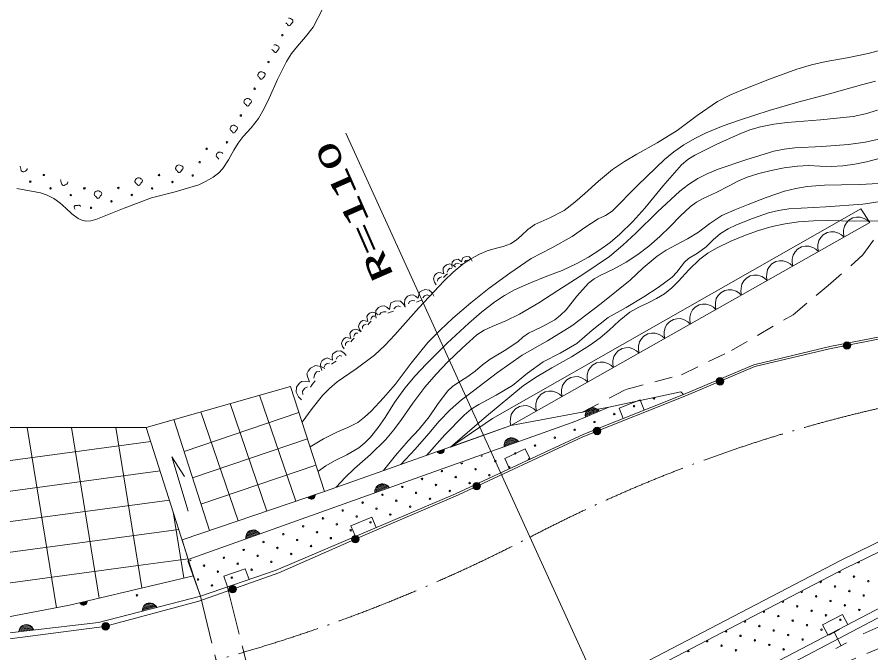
# Model space of a CAD drawing. Units: millimetres, scale not verified. Extents: x 66423 to 706423, y -2990 to 357010.
# Drawn here: x 409456 to 466067, y 253594 to 295776 of the extents above; entities that cross this region are included whole.
import ezdxf
from ezdxf.enums import TextEntityAlignment as Align

# ---------------------------------------------------------------- set-up
doc = ezdxf.new("R2010")
doc.units = ezdxf.units.MM
doc.header["$LTSCALE"] = 1000
for name, pattern in [('USER1', [7.000001, 5.508197, -0.688525, 0.114754, -0.688525]), ('USER2', [4, 3.2, -0.8]), ('USER3', [2, 1.2, -0.8])]:
    doc.linetypes.add(name, pattern=pattern)
for name, color, linetype, lineweight in [('S-BGD', 1, 'Continuous', 13), ('S-BGD-HTXT', 6, 'Continuous', 13), ('S-BMK', 5, 'USER1', 13)]:
    doc.layers.add(name, color=color, linetype=linetype, lineweight=lineweight)
doc.styles.add('ＭＳ ゴシック', font='')
doc.styles.get('ＭＳ ゴシック').set_extended_font_data('MS Gothic')

# ---------------------------------------------------------------- blocks, each defined once
blk = doc.blocks.new('BUHIN119')
at = {"color": 1, "linetype": 'Continuous', "lineweight": 13}
blk.add_lwpolyline([(850, 481), (675, 640), (480, 748), (208, 841), (-36, 838), (-272, 788), (-536, 639), (-699, 463), (-828, 255), (-888, -26), (-892, -247), (-850, -481)], dxfattribs=at)
blk = doc.blocks.new('BUHIN167')
at = {"color": 1, "linetype": 'Continuous', "lineweight": 13}
for p, q in [((-468, -101), (426, 219)), ((382, 269), (-466, -34)), ((-452, 38), (323, 314)), ((260, 358), (-425, 114)), ((-390, 193), (180, 396)), ((48, 415), (-303, 290))]:
    blk.add_line(p, q, dxfattribs=at)
blk.add_lwpolyline([(-471, -168), (-472, -46), (-451, 65), (-396, 201), (-312, 295), (-214, 370), (-68, 422), (55, 426), (179, 406), (308, 335), (397, 264), (471, 168)], close=True, dxfattribs=at)
blk = doc.blocks.new('BUHIN273')
at = {"color": 1, "linetype": 'Continuous', "lineweight": 13}
for points in [[(-563, -563), (-670, -417), (-735, -217), (-685, -8), (-563, 113), (-448, 189), (-304, 169), (-127, 127), (-172, 307), (-194, 459), (-115, 561), (-3, 673), (214, 744), (417, 670), (563, 563)], [(101, 130), (20, 59), (-39, 0), (-130, -96)], [(344, 473), (217, 476), (115, 375), (68, 242)], [(-237, -68), (-363, -110), (-468, -214), (-479, -344)]]:
    blk.add_lwpolyline(points, dxfattribs=at)
blk = doc.blocks.new('BUHIN274')
at = {"color": 1, "linetype": 'Continuous', "lineweight": 13}
for points in [[(-956, -367), (-1005, -139), (-977, 130), (-808, 348), (-603, 427), (-427, 456), (-269, 358), (-83, 215), (-41, 450), (12, 641), (157, 719), (349, 792), (640, 761), (840, 569), (956, 367)], [(-313, 44), (-484, 61), (-661, -7), (-742, -153)], [(187, 99), (54, 59), (-46, 21), (-202, -45)], [(651, 376), (504, 446), (331, 380), (206, 249)]]:
    blk.add_lwpolyline(points, dxfattribs=at)
blk = doc.blocks.new('BUHIN305')
at = {"color": 1, "linetype": 'Continuous', "lineweight": 13}
for radius in [249, 220, 191, 161, 132, 97.5, 67.5, 38.8, 7.5]:
    blk.add_circle((0, 0), radius, dxfattribs=at)

msp = doc.modelspace()

# ---------------------------------------------------------------- linework, layer by layer
at = {"layer": 'S-BGD'}
for p, q in [((413651, 283233), (413664, 283212)), ((440976, 269144), (465393, 283065)), ((465393, 283065), (465991, 282140)), ((465991, 282140), (442198, 268676)), ((463345, 273926), (475848, 276375)), ((458293, 272701), (463345, 273926)), ((453644, 270730), (458293, 272701)), ((418018, 268545), (427577, 271272)), ((429834, 264302), (427577, 271272)), ((425537, 270690), (427938, 263659)), ((453644, 270730), (447036, 268101)), ((448679, 269890), (453461, 270912)), ((453461, 270912), (453644, 270730)), ((423587, 270134), (426020, 263009)), ((420530, 266966), (428136, 269544)), ((421638, 269577), (424103, 262359)), ((442198, 268676), (448679, 269890)), ((448679, 269890), (446507, 268970)), ((447958, 269721), (447130, 269369)), ((447131, 269302), (448006, 269673)), ((447140, 269442), (447897, 269763)), ((447831, 269802), (447162, 269519)), ((447192, 269600), (447749, 269836)), ((447617, 269847), (447274, 269702)), ((419859, 269070), (422204, 261716)), ((446507, 268970), (420803, 259796)), ((438203, 267240), (440976, 269144)), ((401362, 268548), (418018, 268545)), ((410117, 268546), (412059, 256593)), ((413060, 268546), (414898, 257227)), ((416002, 268545), (417730, 257902)), ((418018, 268545), (421151, 258718)), ((429834, 264302), (442198, 268676)), ((442198, 268676), (438203, 267240)), ((421089, 265212), (428703, 267794)), ((447036, 268101), (438530, 264159)), ((401741, 265387), (418315, 267614)), ((437778, 267079), (437330, 266921)), ((437352, 266896), (437776, 267046)), ((437769, 267010), (437382, 266873)), ((437413, 266851), (437756, 266972)), ((437738, 266933), (437453, 266832)), ((437519, 266822), (437694, 266884)), ((420809, 263002), (419713, 266604)), ((419713, 266604), (420562, 265295)), ((401980, 263390), (418935, 265668)), ((421648, 263459), (429270, 266043)), ((420391, 261101), (429834, 264302)), ((429834, 264302), (420391, 261101)), ((438530, 264159), (426628, 259084)), ((429213, 264059), (428764, 263906)), ((428785, 263881), (429212, 264025)), ((429204, 263990), (428814, 263858)), ((428846, 263835), (429190, 263952)), ((429172, 263913), (428885, 263816)), ((428951, 263805), (429128, 263865)), ((464056, 259731), (472665, 263932)), ((402219, 261392), (419555, 263722)), ((464326, 259196), (472904, 263381)), ((419798, 262960), (420512, 258565)), ((402459, 259395), (420176, 261776)), ((420803, 259796), (420391, 261101)), ((405973, 257838), (417490, 259385)), ((417490, 259385), (420796, 259829)), ((421619, 257356), (420787, 259705)), ((448574, 251655), (464056, 259731)), ((412937, 256760), (421151, 258718)), ((421151, 258718), (421619, 257356)), ((426628, 259084), (421619, 257356)), ((448853, 251124), (464326, 259196)), ((469730, 258201), (458010, 252077)), ((421619, 257356), (414853, 255611)), ((458106, 251498), (469613, 257538)), ((405320, 255313), (412937, 256760)), ((414100, 257005), (413638, 256895)), ((413658, 256867), (414095, 256972)), ((414084, 256937), (413684, 256842)), ((413713, 256817), (414067, 256901)), ((414045, 256864), (413751, 256793)), ((413815, 256777), (413997, 256820)), ((417760, 256425), (418680, 256663)), ((418640, 256717), (417769, 256492)), ((417789, 256562), (418586, 256767)), ((418527, 256817), (417822, 256635)), ((417865, 256711), (418451, 256862)), ((418321, 256893), (417961, 256800)), ((414853, 255611), (405277, 254505)), ((410399, 255348), (409676, 255265)), ((409729, 255334), (410330, 255403)), ((410206, 255452), (409836, 255409)), ((409586, 255065), (410530, 255174)), ((410498, 255234), (409604, 255130)), ((409634, 255197), (410451, 255291)), ((463271, 254774), (463984, 255148)), ((463627, 254961), (464092, 254075)), ((464448, 254262), (463736, 253888))]:
    msp.add_line(p, q, dxfattribs=at)
at = {"layer": 'S-BGD', "linetype": 'USER3'}
for p, q in [((465541, 280002), (466314, 281106)), ((463223, 277960), (465541, 280002)), ((460904, 276028), (463223, 277960)), ((456819, 273654), (460904, 276028)), ((453507, 272053), (456819, 273654)), ((449808, 271059), (453507, 272053)), ((446937, 269569), (449808, 271059))]:
    msp.add_line(p, q, dxfattribs=at)
at = {"layer": 'S-BGD', "linetype": 'USER2'}
for p, q in [((465554, 254869), (482912, 262508)), ((458434, 250431), (480720, 259872)), ((423398, 257936), (425646, 249123)), ((421619, 257356), (423791, 248409))]:
    msp.add_line(p, q, dxfattribs=at)
at = {"layer": 'S-BGD'}
for points in [[(409438, 284396), (411005, 284118), (411456, 283956), (411887, 283737), (412300, 283442), (412687, 283088), (413091, 282715), (413506, 282413), (413749, 282301), (414015, 282246), (414344, 282260), (414685, 282338), (416561, 283105), (418358, 283775), (419929, 284182), (421497, 284651), (421998, 284880), (422466, 285160), (422801, 285426), (423090, 285732), (423479, 286316), (423829, 286952), (424110, 287418), (424438, 287846), (424969, 288427), (425457, 289049), (425838, 289700), (426174, 290394), (426722, 291630), (427321, 292832), (427654, 293362), (428038, 293856), (428586, 294462), (429084, 295103), (429731, 296350)], [(427447, 295705), (427526, 295699), (427591, 295677), (427644, 295646), (427700, 295614), (427731, 295570), (427749, 295516), (427730, 295439), (427654, 295348), (427594, 295267), (427559, 295223), (427523, 295208), (427482, 295200), (427437, 295213), (427391, 295281), (427354, 295327), (427321, 295360), (427285, 295386), (427279, 295395)], [(426483, 293915), (426528, 293929), (426608, 293923), (426673, 293900), (426725, 293870), (426782, 293838), (426813, 293794), (426830, 293739), (426811, 293662), (426735, 293571), (426676, 293491), (426640, 293446), (426604, 293431), (426563, 293423), (426518, 293437), (426472, 293504), (426435, 293550), (426402, 293583), (426366, 293610), (426342, 293648)], [(428363, 268901), (429015, 269806), (429708, 270665), (430168, 271145), (430675, 271587), (431931, 272439), (433151, 273341), (433843, 273988), (434503, 274687), (436101, 276493), (437770, 278288), (438376, 278855), (439017, 279373), (439550, 279733), (440119, 280045), (440624, 280259), (441161, 280420), (441678, 280547), (442165, 280729), (442550, 280983), (442907, 281292), (443328, 281674), (443788, 282010), (444772, 282453), (445734, 282951), (446439, 283491), (447109, 284080), (448007, 284893), (448939, 285655), (449728, 286191), (450553, 286678), (451903, 287438), (453226, 288252), (454546, 289240), (455896, 290174), (456704, 290587), (457552, 290951), (459347, 291664), (461164, 292321), (462120, 292605), (463090, 292831), (464489, 293064), (465880, 293357), (467024, 293663)], [(428879, 267264), (429774, 267787), (430697, 268257), (431380, 268544), (432040, 268888), (432497, 269237), (432929, 269642), (433750, 270506), (434521, 271405), (435586, 272814), (436698, 274184), (437496, 275012), (438337, 275797), (439532, 276814), (440765, 277784), (442131, 278794), (443534, 279755), (444913, 280458), (446259, 281211), (447108, 281826), (447989, 282387), (448465, 282619), (448909, 282901), (450620, 284635), (452372, 286326), (452998, 286837), (453666, 287307), (454391, 287728), (455154, 288102), (456273, 288563), (457413, 288966), (459312, 289581), (461224, 290138), (463329, 290683), (465432, 291290), (466380, 291532)], [(429401, 265638), (429927, 266008), (430496, 266334), (431323, 266741), (432113, 267198), (432521, 267527), (432893, 267905), (433400, 268542), (433855, 269212), (434483, 270205), (435160, 271165), (435844, 271973), (436575, 272743), (437974, 274135), (439411, 275480), (440255, 276210), (441134, 276892), (441773, 277315), (442442, 277685), (443496, 278156), (444590, 278578), (445590, 278973), (446566, 279422), (447348, 279848), (448099, 280325), (448781, 280828), (449427, 281378), (450273, 282212), (451082, 283094), (452276, 284553), (453512, 285969), (453938, 286321), (454400, 286625), (455848, 287346), (457334, 288017), (458030, 288285), (458752, 288497), (459630, 288672), (460522, 288788), (462718, 288955), (464899, 289182), (465706, 289364), (466501, 289605)], [(430621, 264581), (431203, 265223), (431834, 265831), (432877, 266763), (433878, 267738), (434431, 268390), (434945, 269088), (435699, 270172), (436501, 271218), (437239, 272083), (438020, 272906), (438955, 273821), (439939, 274699), (440430, 274996), (440953, 275243), (441871, 275630), (442766, 276073), (444043, 276828), (445299, 277640), (447036, 278743), (448737, 279896), (449626, 280641), (450480, 281437), (451909, 282846), (453396, 284226), (453974, 284671), (454583, 285064), (455244, 285401), (455944, 285690), (457775, 286311), (459623, 286873), (460322, 287019), (461031, 287105), (462808, 287179), (464583, 287314), (465687, 287486), (466790, 287720)], [(422825, 286357), (422796, 286399), (422760, 286445), (422727, 286478), (422691, 286504), (422667, 286542), (422655, 286567), (422657, 286602), (422669, 286635)], [(422669, 286635), (422682, 286669), (422705, 286723), (422759, 286779), (422808, 286809), (422853, 286823), (422932, 286817), (422997, 286794), (423050, 286764), (423102, 286734)], [(433750, 265688), (434541, 266688), (435382, 267656), (436105, 268440), (436785, 269266), (437373, 270140), (438007, 270973), (438321, 271268), (438677, 271519), (439268, 271879), (439830, 272292), (440306, 272711), (440824, 273085), (441760, 273630), (442654, 274223), (442992, 274535), (443365, 274796), (444243, 275220), (445099, 275700), (445494, 276000), (445851, 276346), (446572, 277259), (447335, 278125), (447712, 278407), (448126, 278641), (449000, 279056), (449841, 279521), (450614, 280030), (451352, 280588), (452077, 281212), (452766, 281885), (453409, 282567), (454094, 283205), (454496, 283490), (454940, 283730), (455815, 284128), (456670, 284583), (457246, 284895), (457852, 285153), (458643, 285409), (459453, 285607), (460320, 285778), (461194, 285889), (461941, 285920), (462687, 285891), (463441, 285866), (464199, 285901), (464993, 286012), (465778, 286182), (466709, 286421)], [(410134, 285729), (410132, 285701), (410117, 285656), (410065, 285596), (410009, 285557), (409953, 285532), (409894, 285505), (409840, 285506), (409786, 285524), (409735, 285585), (409706, 285700), (409676, 285795), (409661, 285850), (409668, 285882)], [(412818, 284850), (412815, 284807), (412800, 284762), (412748, 284701), (412692, 284662), (412636, 284637), (412577, 284611), (412523, 284611), (412469, 284630), (412418, 284690), (412389, 284805), (412359, 284901), (412344, 284956), (412353, 284994)], [(434909, 266098), (435853, 267102), (436752, 268147), (437444, 268960), (438178, 269730), (438921, 270378), (439714, 270989), (441319, 272189), (442953, 273336), (444616, 274291), (446246, 275296), (448187, 276784), (450097, 278323), (450976, 279145), (451889, 279916), (452496, 280311), (453145, 280661), (453909, 281060), (454640, 281509), (455395, 282085), (456181, 282606), (457033, 282998), (457926, 283341), (459122, 283815), (460338, 284232), (461082, 284409), (461840, 284526), (462978, 284621), (464124, 284656), (465345, 284670), (466555, 284744)], [(413279, 283029), (413253, 283112), (413239, 283167), (413247, 283205), (413265, 283242), (413302, 283271), (413385, 283269), (413444, 283271), (413489, 283278), (413532, 283292), (413577, 283289), (413604, 283284), (413631, 283261), (413651, 283233)], [(436595, 266694), (437821, 268051), (439101, 269377), (439572, 269754), (440080, 270082), (441210, 270684), (442308, 271339), (443302, 272146), (444329, 272900), (445459, 273483), (446564, 274119), (447590, 275013), (448650, 275856), (449840, 276504), (451007, 277208), (451966, 277844), (452889, 278530), (453207, 278857), (453488, 279234), (453708, 279515), (453976, 279759), (454577, 280119), (455144, 280529), (455600, 280993), (456094, 281410), (456612, 281727), (457165, 281995), (458208, 282416), (459270, 282779), (459934, 282946), (460613, 283055), (463082, 283181), (465540, 283366), (466537, 283521)], [(438203, 267240), (440586, 269307), (443021, 271337), (443946, 271942), (444914, 272503), (446211, 273240), (447475, 274027), (448112, 274492), (448713, 275006), (449382, 275627), (450086, 276196), (450669, 276537), (451287, 276827), (451855, 277100), (452387, 277423), (452866, 277818), (453311, 278263), (453993, 279006), (454722, 279711), (455262, 280104), (455837, 280448), (456778, 280911), (457741, 281317), (458620, 281627), (459525, 281883), (460385, 282064), (461257, 282186), (462253, 282261), (463261, 282276), (464949, 282236), (466637, 282256)], [(438303, 279173), (438280, 279330), (438312, 279511), (438436, 279652), (438580, 279696), (438700, 279707), (438803, 279633), (438923, 279528), (438962, 279686), (439007, 279813), (439109, 279859), (439242, 279900), (439439, 279865), (439565, 279726), (439635, 279583)], [(437231, 278023), (437123, 278189), (437064, 278411), (437132, 278635), (437272, 278760), (437402, 278836), (437558, 278806), (437749, 278749), (437711, 278948), (437695, 279116), (437788, 279222), (437917, 279338), (438158, 279401), (438375, 279309), (438528, 279184)], [(438283, 279099), (438145, 279109), (438028, 279005), (437968, 278863)], [(438758, 279423), (438643, 279442), (438520, 279404), (438458, 279309)], [(439100, 279437), (439008, 279416), (438938, 279394), (438830, 279357)], [(439428, 279603), (439331, 279657), (439211, 279620), (439120, 279538)], [(437617, 278544), (437477, 278505), (437356, 278398), (437336, 278257)], [(437998, 278738), (437905, 278666), (437837, 278605), (437732, 278506)], [(397842, 253864), (403087, 253998), (406383, 254200), (415259, 255343), (421514, 257024), (426811, 258910), (432385, 261364), (438716, 264091), (446956, 267938), (453833, 270664), (458369, 272586), (463329, 273760), (475863, 276260), (481770, 277055)], [(429668, 272331), (429584, 272528), (429564, 272776), (429679, 273003), (429852, 273109), (430006, 273165), (430166, 273103), (430359, 273006), (430356, 273226), (430371, 273407), (430490, 273503), (430650, 273602), (430919, 273624), (431133, 273484), (431272, 273321)], [(430622, 272947), (430509, 272888), (430425, 272836), (430295, 272751)], [(430995, 273277), (430850, 273315), (430705, 273226), (430614, 273086)], [(428317, 270373), (428109, 270582), (427957, 270888), (427988, 271235), (428153, 271459), (428320, 271609), (428555, 271612), (428851, 271587), (428735, 271866), (428662, 272105), (428764, 272287), (428917, 272495), (429249, 272661), (429592, 272592), (429853, 272456)], [(430179, 272812), (430022, 272798), (429873, 272707), (429825, 272560)], [(429522, 272258), (429318, 272232), (429180, 272044), (429135, 271820)], [(428721, 271248), (428528, 271150), (428386, 270957), (428399, 270746)], [(429216, 271647), (429102, 271514), (429022, 271405), (428900, 271229)], [(451037, 269693), (450760, 270390), (449366, 269835), (449643, 269138)], [(443463, 266445), (443148, 267126), (441787, 266495), (442103, 265815)], [(433269, 261915), (432975, 262605), (431595, 262017), (431889, 261327)], [(424833, 258465), (424588, 259174), (423170, 258684), (423415, 257975)], [(464535, 255487), (464187, 256151), (462858, 255457), (463205, 254792)]]:
    msp.add_lwpolyline(points, dxfattribs=at)
for points in [[(425425, 291964), (425438, 291998), (425462, 292052), (425516, 292108), (425564, 292138), (425609, 292153), (425689, 292146), (425754, 292124), (425807, 292093), (425863, 292061), (425894, 292017), (425911, 291963), (425892, 291886), (425816, 291795), (425757, 291714), (425721, 291670), (425685, 291655), (425644, 291647), (425599, 291660), (425553, 291728), (425516, 291774), (425483, 291807), (425447, 291833), (425423, 291872), (425411, 291897), (425413, 291932)], [(424507, 290188), (424519, 290222), (424543, 290275), (424597, 290332), (424645, 290362), (424691, 290376), (424770, 290370), (424835, 290347), (424888, 290317), (424944, 290285), (424975, 290241), (424992, 290186), (424973, 290109), (424898, 290018), (424838, 289938), (424802, 289894), (424766, 289878), (424726, 289870), (424681, 289884), (424634, 289952), (424597, 289998), (424564, 290030), (424528, 290057), (424504, 290095), (424493, 290120), (424495, 290155)], [(423588, 288411), (423600, 288446), (423624, 288499), (423678, 288556), (423726, 288585), (423772, 288600), (423851, 288594), (423916, 288571), (423969, 288541), (424025, 288509), (424056, 288465), (424073, 288410), (424055, 288333), (423979, 288242), (423919, 288161), (423883, 288117), (423847, 288102), (423807, 288094), (423762, 288107), (423715, 288175), (423678, 288221), (423646, 288254), (423610, 288281), (423586, 288319), (423574, 288344), (423576, 288379)], [(419974, 285777), (419986, 285812), (420010, 285865), (420064, 285922), (420112, 285951), (420158, 285966), (420237, 285959), (420302, 285937), (420355, 285906), (420411, 285874), (420442, 285831), (420459, 285776), (420441, 285699), (420365, 285608), (420305, 285527), (420269, 285483), (420233, 285468), (420193, 285460), (420148, 285473), (420101, 285541), (420064, 285587), (420031, 285620), (419995, 285647), (419971, 285685), (419960, 285710), (419962, 285745)], [(417278, 284920), (417291, 284954), (417315, 285007), (417369, 285064), (417417, 285094), (417462, 285108), (417542, 285102), (417607, 285079), (417660, 285049), (417716, 285017), (417747, 284973), (417764, 284918), (417745, 284841), (417669, 284750), (417610, 284670), (417574, 284625), (417538, 284610), (417497, 284602), (417452, 284616), (417406, 284684), (417369, 284729), (417336, 284762), (417300, 284789), (417276, 284827), (417264, 284852), (417266, 284887)], [(414583, 284062), (414596, 284096), (414619, 284150), (414674, 284206), (414722, 284236), (414767, 284251), (414846, 284244), (414911, 284222), (414964, 284191), (415020, 284159), (415051, 284115), (415069, 284061), (415050, 283984), (414974, 283893), (414914, 283812), (414879, 283768), (414843, 283753), (414802, 283745), (414757, 283758), (414711, 283826), (414674, 283872), (414641, 283905), (414605, 283931), (414581, 283970), (414569, 283995), (414571, 284029)], [(447133, 269235), (447124, 269356), (447139, 269468), (447186, 269608), (447264, 269706), (447358, 269786), (447500, 269847), (447623, 269858), (447748, 269846), (447881, 269783), (447974, 269716), (448053, 269625)], [(437779, 267113), (437780, 267052), (437769, 266997), (437741, 266928), (437699, 266882), (437650, 266845), (437577, 266819), (437515, 266817), (437454, 266827), (437389, 266862), (437345, 266898), (437308, 266946)], [(429215, 264093), (429215, 264032), (429203, 263976), (429175, 263908), (429132, 263862), (429083, 263826), (429009, 263801), (428948, 263800), (428886, 263811), (428822, 263847), (428778, 263884), (428742, 263932)], [(414105, 257038), (414099, 256978), (414082, 256924), (414048, 256859), (414001, 256817), (413948, 256785), (413873, 256767), (413811, 256772), (413751, 256788), (413691, 256830), (413650, 256871), (413619, 256922)], [(417752, 256359), (417762, 256480), (417793, 256589), (417860, 256720), (417951, 256805), (418056, 256871), (418206, 256910), (418329, 256903), (418451, 256872), (418572, 256790), (418655, 256710), (418720, 256608)], [(409568, 255000), (409595, 255119), (409641, 255223), (409725, 255343), (409827, 255415), (409940, 255466), (410094, 255484), (410215, 255460), (410331, 255413), (410440, 255315), (410511, 255225), (410562, 255115)]]:
    msp.add_lwpolyline(points, close=True, dxfattribs=at)
for centre, radius in [((427045, 294575), 49.8), ((426126, 292798), 49.8), ((425208, 291022), 49.8), ((424289, 289245), 49.8), ((422022, 287040), 49.8), ((423370, 287469), 49.8), ((421563, 286152), 49.8), ((411228, 285305), 49.8), ((418867, 285294), 49.8), ((410334, 284858), 49.8), ((419756, 284835), 49.8), ((421103, 285264), 49.8), ((411676, 284411), 49.8), ((413912, 284411), 49.8), ((416172, 284437), 49.8), ((418408, 284406), 49.8), ((413017, 283964), 49.8), ((417060, 283977), 49.8), ((414365, 283120), 49.8), ((415713, 283548), 49.8), ((456055, 271606), 249), ((456055, 271606), 220), ((456055, 271606), 191), ((456055, 271606), 161), ((456055, 271606), 132), ((456055, 271606), 97.5), ((456055, 271606), 67.5), ((456055, 271606), 38.8), ((456055, 271606), 7.5), ((449052, 269442), 49.8), ((450366, 269964), 49.8), ((447738, 268919), 49.8), ((446424, 268396), 49.8), ((447911, 268317), 249), ((447911, 268317), 220), ((447911, 268317), 191), ((447911, 268317), 161), ((447911, 268317), 132), ((447911, 268317), 97.5), ((447911, 268317), 67.5), ((447911, 268317), 38.8), ((445110, 267873), 49.8), ((447911, 268317), 7.5), ((443796, 267351), 49.8), ((442482, 266828), 49.8), ((441168, 266305), 49.8), ((437621, 265655), 49.8), ((439854, 265782), 49.8), ((442086, 265910), 49.8), ((436307, 265133), 49.8), ((438540, 265260), 49.8), ((440772, 265387), 49.8), ((434993, 264610), 49.8), ((437226, 264737), 49.8), ((438144, 264341), 49.8), ((439458, 264864), 49.8), ((439928, 264656), 249), ((439928, 264656), 220), ((439928, 264656), 191), ((439928, 264656), 161), ((439928, 264656), 132), ((439928, 264656), 97.5), ((439928, 264656), 67.5), ((439928, 264656), 38.8), ((439928, 264656), 7.5), ((433679, 264087), 49.8), ((435912, 264214), 49.8), ((436830, 263819), 49.8), ((432365, 263565), 49.8), ((434598, 263692), 49.8), ((435516, 263296), 49.8), ((431051, 263042), 49.8), ((431970, 262646), 49.8), ((433284, 263169), 49.8), ((434202, 262773), 49.8), ((429737, 262519), 49.8), ((430655, 262123), 49.8), ((432888, 262250), 49.8), ((428423, 261996), 49.8), ((429341, 261601), 49.8), ((431574, 261728), 49.8), ((425795, 260951), 49.8), ((427109, 261474), 49.8), ((428027, 261078), 49.8), ((430260, 261205), 49.8), ((431879, 261141), 249), ((431879, 261141), 220), ((431879, 261141), 191), ((431879, 261141), 161), ((431879, 261141), 132), ((431879, 261141), 97.5), ((431879, 261141), 67.5), ((431879, 261141), 38.8), ((431879, 261141), 7.5), ((424481, 260428), 49.8), ((426713, 260555), 49.8), ((428946, 260682), 49.8), ((423167, 259905), 49.8), ((425399, 260033), 49.8), ((427632, 260160), 49.8), ((421853, 259383), 49.8), ((424085, 259510), 49.8), ((426318, 259637), 49.8), ((422771, 258987), 49.8), ((425004, 259114), 49.8), ((463985, 258955), 49.8), ((421457, 258464), 49.8), ((423689, 258591), 49.8), ((462731, 258300), 49.8), ((464939, 258655), 49.8), ((465893, 258356), 49.8), ((422375, 258069), 49.8), ((423752, 257822), 249), ((423752, 257822), 220), ((423752, 257822), 191), ((423752, 257822), 161), ((423752, 257822), 132), ((423752, 257822), 97.5), ((423752, 257822), 67.5), ((423752, 257822), 38.8), ((423752, 257822), 7.5), ((461478, 257645), 49.8), ((463686, 258000), 49.8), ((464640, 257701), 49.8), ((417405, 257416), 49.8), ((460225, 256990), 49.8), ((462432, 257345), 49.8), ((463386, 257046), 49.8), ((465594, 257402), 49.8), ((461179, 256690), 49.8), ((464341, 256747), 49.8), ((465295, 256448), 49.8), ((458971, 256335), 49.8), ((459925, 256035), 49.8), ((462133, 256391), 49.8), ((463087, 256092), 49.8), ((415326, 255361), 249), ((415326, 255361), 220), ((415326, 255361), 191), ((415326, 255361), 161), ((415326, 255361), 132), ((415326, 255361), 97.5), ((415326, 255361), 67.5), ((415326, 255361), 38.8), ((415326, 255361), 7.5), ((457718, 255680), 49.8), ((458672, 255380), 49.8), ((460880, 255736), 49.8), ((461834, 255437), 49.8), ((464041, 255793), 49.8), ((456464, 255025), 49.8), ((457419, 254726), 49.8), ((459626, 255081), 49.8), ((460580, 254782), 49.8), ((462788, 255138), 49.8), ((455211, 254370), 49.8), ((458373, 254426), 49.8), ((461535, 254483), 49.8), ((453958, 253715), 49.8), ((456165, 254071), 49.8), ((457119, 253771), 49.8), ((459327, 254127), 49.8), ((460281, 253828), 49.8)]:
    msp.add_circle(centre, radius, dxfattribs=at)
for centre, start, end in [((413936, 284467), 206.7656, 358.6194), ((451680, 270487), 130.301, 73.829), ((440250, 266701), 233.3194, 346.0724), ((438936, 266178), 173.8156, 45.5761), ((443400, 266432), 7.8019, 221.9352), ((420934, 259778), 223.2767, 356.115), ((465238, 259610), 171.7825, 60.2351)]:
    msp.add_arc(centre, 49.8, start, end, dxfattribs=at)
at = {"layer": 'S-BGD-HTXT'}
msp.add_line((431248, 288066), (455042, 235879), dxfattribs=at)
at = {"layer": 'S-BMK'}
for centre, radius, start, end in [((488155, 175910), 96354, 77.7273, 117.63419), ((394789, 354894), 105518, 274.74651, 297.47072)]:
    msp.add_arc(centre, radius, start, end, dxfattribs=at)

# ---------------------------------------------------------------- block references
at = {"layer": 'S-BGD'}
for name, p in [('BUHIN119', (465141, 281660)), ('BUHIN119', (463442, 280698)), ('BUHIN119', (461742, 279736)), ('BUHIN119', (460043, 278774)), ('BUHIN119', (458343, 277813)), ('BUHIN274', (436142, 276904)), ('BUHIN119', (456644, 276851)), ('BUHIN274', (434229, 276170)), ('BUHIN119', (454944, 275889)), ('BUHIN273', (432833, 275462)), ('BUHIN119', (453245, 274928)), ('BUHIN273', (431706, 274335)), ('BUHIN119', (451545, 273966)), ('BUHIN305', (464480, 273990)), ('BUHIN119', (449846, 273004)), ('BUHIN119', (448147, 272042)), ('BUHIN119', (446447, 271081)), ('BUHIN119', (444748, 270119)), ('BUHIN119', (443048, 269157)), ('BUHIN167', (442223, 267441)), ('BUHIN167', (433655, 264383)), ('BUHIN167', (425087, 261325))]:
    msp.add_blockref(name, p, dxfattribs=at)

# ---------------------------------------------------------------- texts
at = {"layer": 'S-BGD-HTXT', "style": 'ＭＳ ゴシック', "width": 2}
msp.add_text('R=110', height=1466, rotation=113.7, dxfattribs=at).set_placement((434859, 278802), align=Align.BOTTOM_LEFT)

doc.saveas('drawing.dxf')
